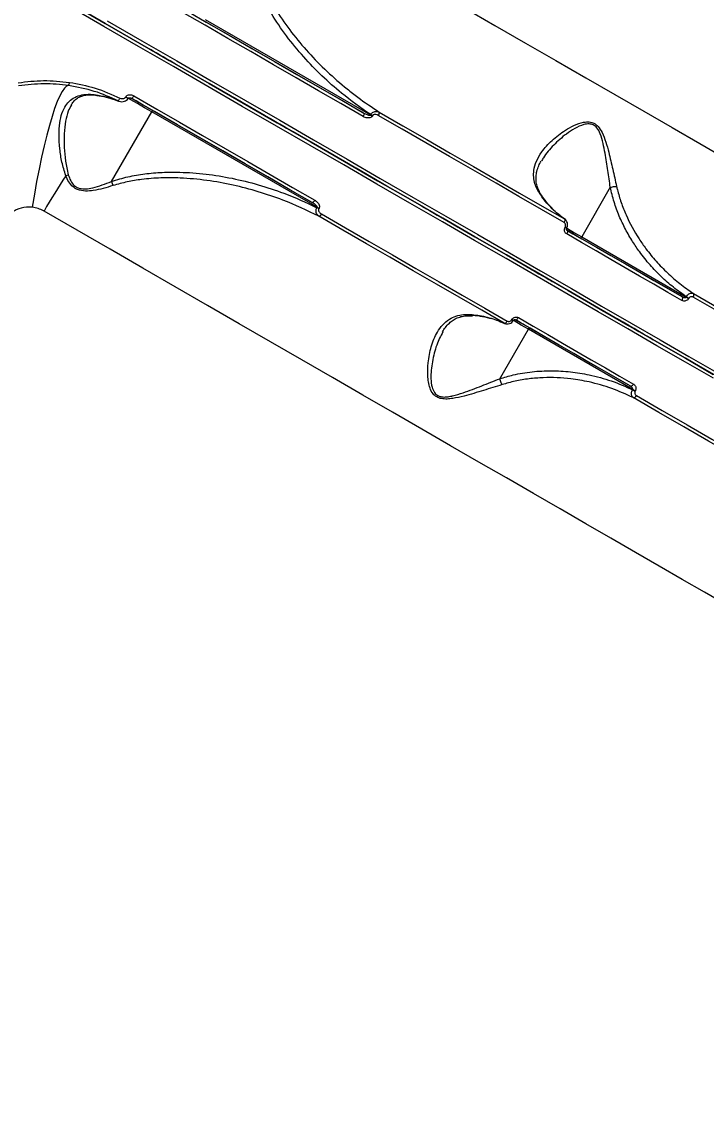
# Model space of a CAD drawing. Header units: millimetres. Extents: x -6006 to 5875, y -6399 to 6717.
# Drawn here: x 1735.2 to 1940.4, y 710.5 to 1038.3 of the extents above; entities that cross this region are included whole.
import ezdxf

# ---------------------------------------------------------------- set-up
doc = ezdxf.new("R2010")
doc.units = ezdxf.units.MM
for name, color, linetype in [('DIKOM_ОБЪЕКТ', 7, 'Continuous'), ('DIKOM_РАЗМЕР_ЗОНА', 7, 'Continuous'), ('DIKOM_РАЗМЕР_ОБЪЕКТА', 7, 'Continuous')]:
    doc.layers.add(name, color=color, linetype=linetype)
doc.styles.add('style1', font='arial.ttf', dxfattribs={"width": 0.8})
doc.dimstyles.new('1-50', dxfattribs={"dimtxt": 300, "dimasz": 200, "dimexe": 100, "dimexo": 0, "dimgap": 100, "dimtad": 0, "dimdec": 0, "dimtxsty": 'style1', "dimcen": 0, "dimclrd": 7, "dimclre": 7, "dimadec": 1, "dimazin": 2, "dimtfac": 1, "dimtdec": 0, "dimtmove": 1, "dimatfit": 3, "dimfxl": 0, "dimlwd": 25, "dimlwe": 18, "dimarcsym": 0})

# ---------------------------------------------------------------- blocks, each defined once
blk = doc.blocks.new('*D15')
at = {"layer": 'Defpoints', "color": 0, "transparency": 16777216}
for p in [(-4354.46, 4593.05), (3409.28, 4593.05), (-1328.61, -3571.89)]:
    blk.add_point(p, dxfattribs=at)
at = {"layer": 'DIKOM_РАЗМЕР_ОБЪЕКТА', "color": 7, "lineweight": 18, "transparency": 16777216}
for p, q in [((3409.28, 4593.05), (-4454.46, 4593.05)), ((-1328.61, -3571.89), (-4454.46, -3571.89))]:
    blk.add_line(p, q, dxfattribs=at)
at = {"layer": 'DIKOM_РАЗМЕР_ОБЪЕКТА', "color": 7, "lineweight": 25, "transparency": 16777216}
for p, q in [((-4354.46, 4393.05), (-4354.46, 968.7)), ((-4354.46, -3371.89), (-4354.46, 52.46))]:
    blk.add_line(p, q, dxfattribs=at)
at = {"layer": 'DIKOM_РАЗМЕР_ОБЪЕКТА', "color": 7, "transparency": 16777216}
for points in [[(-4387.8, 4393.05), (-4321.13, 4393.05), (-4354.46, 4593.05)], [(-4387.8, -3371.89), (-4321.13, -3371.89), (-4354.46, -3571.89)]]:
    blk.add_solid(points, dxfattribs=at)
at = {"layer": 'DIKOM_РАЗМЕР_ОБЪЕКТА', "color": 0, "transparency": 16777216, "insert": (-4354.46, 510.58), "char_height": 300, "attachment_point": 5, "rotation": 90, "style": 'style1'}
blk.add_mtext('8150', dxfattribs=at)
blk = doc.blocks.new('*D16')
at = {"layer": 'Defpoints', "color": 0, "transparency": 16777216}
for p in [(3934.59, 4272.92), (-3710.11, -290.96), (3934.59, -4791.62)]:
    blk.add_point(p, dxfattribs=at)
at = {"layer": 'DIKOM_РАЗМЕР_ОБЪЕКТА', "color": 7, "lineweight": 18, "transparency": 16777216}
for p, q in [((3934.59, 4272.92), (3934.59, -4891.62)), ((-3710.11, -290.96), (-3710.11, -4891.62))]:
    blk.add_line(p, q, dxfattribs=at)
at = {"layer": 'DIKOM_РАЗМЕР_ОБЪЕКТА', "color": 7, "lineweight": 25, "transparency": 16777216}
for p, q in [((-3510.11, -4791.62), (-1432.64, -4791.62)), ((3734.59, -4791.62), (-518.7, -4791.62))]:
    blk.add_line(p, q, dxfattribs=at)
at = {"layer": 'DIKOM_РАЗМЕР_ОБЪЕКТА', "color": 7, "transparency": 16777216}
for points in [[(-3510.11, -4758.29), (-3510.11, -4824.96), (-3710.11, -4791.62)], [(3734.59, -4758.29), (3734.59, -4824.96), (3934.59, -4791.62)]]:
    blk.add_solid(points, dxfattribs=at)
at = {"layer": 'DIKOM_РАЗМЕР_ОБЪЕКТА', "color": 0, "transparency": 16777216, "insert": (-975.67, -4791.62), "char_height": 300, "attachment_point": 5, "style": 'style1'}
blk.add_mtext('7650', dxfattribs=at)
blk = doc.blocks.new('*D14')
at = {"layer": 'Defpoints', "color": 0, "transparency": 16777216}
for p in [(3463.26, 6716.57), (-5809.49, -5571.89), (-1350.38, -5571.89)]:
    blk.add_point(p, dxfattribs=at)
at = {"layer": 'DIKOM_РАЗМЕР_ЗОНА', "color": 7, "lineweight": 18, "transparency": 16777216}
for p, q in [((3463.26, 6716.57), (-5909.49, 6716.57)), ((-1350.38, -5571.89), (-5909.49, -5571.89))]:
    blk.add_line(p, q, dxfattribs=at)
at = {"layer": 'DIKOM_РАЗМЕР_ЗОНА', "color": 7, "lineweight": 25, "transparency": 16777216}
for p, q in [((-5809.49, 6516.57), (-5809.49, 1149.14)), ((-5809.49, -5371.89), (-5809.49, 69.36))]:
    blk.add_line(p, q, dxfattribs=at)
at = {"layer": 'DIKOM_РАЗМЕР_ЗОНА', "color": 7, "transparency": 16777216}
for points in [[(-5842.83, 6516.57), (-5776.16, 6516.57), (-5809.49, 6716.57)], [(-5842.83, -5371.89), (-5776.16, -5371.89), (-5809.49, -5571.89)]]:
    blk.add_solid(points, dxfattribs=at)
at = {"layer": 'DIKOM_РАЗМЕР_ЗОНА', "color": 0, "transparency": 16777216, "insert": (-5809.49, 609.25), "char_height": 300, "attachment_point": 5, "rotation": 90, "style": 'style1'}
blk.add_mtext('12300', dxfattribs=at)
blk = doc.blocks.new('*D13')
at = {"layer": 'Defpoints', "color": 0, "transparency": 16777216}
for p in [(5874.9, 4901.57), (-5210.11, -1293.83), (5874.9, -6202.3)]:
    blk.add_point(p, dxfattribs=at)
at = {"layer": 'DIKOM_РАЗМЕР_ЗОНА', "color": 7, "lineweight": 18, "transparency": 16777216}
for p, q in [((5874.9, 4901.57), (5874.9, -6302.3)), ((-5210.11, -1293.83), (-5210.11, -6302.3))]:
    blk.add_line(p, q, dxfattribs=at)
at = {"layer": 'DIKOM_РАЗМЕР_ЗОНА', "color": 7, "lineweight": 25, "transparency": 16777216}
for p, q in [((-5010.11, -6202.3), (160.46, -6202.3)), ((5674.9, -6202.3), (1240.24, -6202.3))]:
    blk.add_line(p, q, dxfattribs=at)
at = {"layer": 'DIKOM_РАЗМЕР_ЗОНА', "color": 7, "transparency": 16777216}
for points in [[(-5010.11, -6168.97), (-5010.11, -6235.64), (-5210.11, -6202.3)], [(5674.9, -6168.97), (5674.9, -6235.64), (5874.9, -6202.3)]]:
    blk.add_solid(points, dxfattribs=at)
at = {"layer": 'DIKOM_РАЗМЕР_ЗОНА', "color": 0, "transparency": 16777216, "insert": (700.35, -6202.3), "char_height": 300, "attachment_point": 5, "style": 'style1'}
blk.add_mtext('11100', dxfattribs=at)

msp = doc.modelspace()

# ---------------------------------------------------------------- linework, layer by layer
at = {"layer": 'DIKOM_ОБЪЕКТ', "color": 7, "linetype": 'Continuous', "lineweight": 15}
for p, q in [((1837.78, 1010.96), (1789.76, 1038.68)), ((1790.16, 1039.04), (1839.77, 1010.39)), ((1757.69, 1016.33), (1757.71, 1016.33)), ((1766.3, 1015.75), (1766.35, 1015.83)), ((1767.03, 1015.33), (1767.08, 1015.41)), ((1762.1, 990.44), (1774.16, 1011.32)), ((1823.77, 982.68), (1774.16, 1011.32)), ((1774.26, 1011.84), (1822.28, 984.11)), ((1839.77, 1010.39), (1839.83, 1010.5)), ((1840.39, 1010.17), (1840.33, 1010.07)), ((1911.7, 988.68), (1903.12, 973.82)), ((1823.71, 982.57), (1823.77, 982.68)), ((1824.33, 982.36), (1824.27, 982.25)), ((1898.14, 976.69), (1898.16, 976.72)), ((1898.59, 976.43), (1898.61, 976.46)), ((1898.61, 975.84), (1898.7, 975.79)), ((1903.12, 973.82), (1934.43, 955.74)), ((1933.14, 955.9), (1902.73, 973.46)), ((1934.43, 955.74), (1934.48, 955.83)), ((1935.26, 955.38), (1935.21, 955.29)), ((1879.61, 947.99), (1879.99, 947.81)), ((1882.12, 948.95), (1882.14, 948.98)), ((1882.58, 948.69), (1882.59, 948.72)), ((1883.23, 948.93), (1883.2, 948.94)), ((1878.54, 931.24), (1887.12, 946.1)), ((1918.43, 928.03), (1887.12, 946.1)), ((1887.23, 946.62), (1917.64, 929.06)), ((1918.38, 927.94), (1918.43, 928.03)), ((1919.21, 927.58), (1919.16, 927.49))]:
    msp.add_line(p, q, dxfattribs=at)
at = {"layer": 'DIKOM_ОБЪЕКТ', "color": 7, "linetype": 'Continuous', "lineweight": 15, "flags": 128}
for points in [[(1942.62, 931.38), (1934.25, 936.21), (1925.7, 941.15), (1916.97, 946.19), (1908.08, 951.32), (1899.02, 956.55), (1889.81, 961.87), (1880.45, 967.27), (1870.95, 972.76), (1861.33, 978.31), (1851.58, 983.94), (1841.72, 989.63), (1831.76, 995.39), (1821.69, 1001.2), (1811.54, 1007.06), (1801.31, 1012.96), (1791.01, 1018.91), (1780.65, 1024.89), (1770.23, 1030.91), (1759.77, 1036.95), (1749.27, 1043.01)], [(1749.69, 1043.92), (1760.16, 1037.88), (1770.6, 1031.85), (1781, 1025.85), (1791.34, 1019.88), (1801.61, 1013.95), (1811.82, 1008.05), (1821.94, 1002.21), (1831.98, 996.41), (1841.92, 990.67), (1851.76, 984.99), (1861.49, 979.38), (1871.09, 973.83), (1880.56, 968.37), (1889.89, 962.98), (1899.08, 957.67), (1908.12, 952.45), (1917, 947.33), (1925.7, 942.3), (1934.24, 937.37), (1942.59, 932.55)], [(1942.59, 932.55), (1934.24, 937.37), (1925.7, 942.3), (1917, 947.33), (1908.12, 952.45), (1899.08, 957.67), (1889.89, 962.98), (1880.56, 968.37), (1871.09, 973.83), (1861.49, 979.38), (1851.76, 984.99), (1841.92, 990.67), (1831.98, 996.41), (1821.94, 1002.21), (1811.82, 1008.05), (1801.61, 1013.95), (1791.34, 1019.88), (1781, 1025.85), (1770.6, 1031.85), (1760.16, 1037.88), (1749.69, 1043.92)], [(1867.77, 1042.66), (1877.1, 1037.28), (1886.31, 1031.96), (1895.38, 1026.72), (1904.32, 1021.56), (1913.11, 1016.49), (1921.75, 1011.5), (1930.22, 1006.61), (1938.52, 1001.82), (1946.64, 997.13)], [(1837.55, 1009.94), (1830.89, 1013.79), (1824.18, 1017.66), (1817.44, 1021.55), (1810.67, 1025.46), (1803.86, 1029.39), (1797.03, 1033.34), (1790.17, 1037.3), (1783.28, 1041.27)], [(1783.64, 1042.22), (1790.51, 1038.25), (1797.36, 1034.3), (1804.18, 1030.36), (1810.97, 1026.44), (1817.72, 1022.54), (1824.45, 1018.66), (1831.13, 1014.8), (1837.78, 1010.96)], [(1760.77, 1038.68), (1771.23, 1032.64), (1781.65, 1026.63), (1792.01, 1020.64), (1802.31, 1014.7), (1812.54, 1008.79), (1822.69, 1002.93), (1832.76, 997.12), (1842.72, 991.37), (1852.58, 985.67), (1862.33, 980.05), (1871.95, 974.49), (1881.45, 969.01), (1890.81, 963.6), (1900.02, 958.29), (1909.08, 953.06), (1917.97, 947.92), (1926.7, 942.88), (1935.25, 937.94), (1943.62, 933.11)], [(1773.53, 1030.16), (1773.55, 1030.15), (1773.81, 1030), (1774.37, 1029.68), (1775.17, 1029.21), (1776.15, 1028.64), (1777.24, 1028.01), (1778.35, 1027.38), (1779.38, 1026.78), (1780.25, 1026.28), (1780.89, 1025.91), (1781.26, 1025.7), (1781.33, 1025.66)], [(1775.48, 1029.03), (1774.61, 1029.54), (1773.96, 1029.91), (1773.6, 1030.12), (1773.55, 1030.15), (1773.81, 1030), (1774.37, 1029.68), (1775.17, 1029.21), (1776.15, 1028.64), (1777.24, 1028.01), (1778.35, 1027.38), (1779.38, 1026.78), (1780.25, 1026.28), (1780.89, 1025.91), (1781.26, 1025.7), (1781.31, 1025.67), (1781.05, 1025.82), (1780.49, 1026.14), (1779.69, 1026.6), (1778.7, 1027.17), (1777.61, 1027.8), (1776.51, 1028.44), (1775.48, 1029.03)], [(1749.24, 1019.23), (1748.64, 1019.03), (1747.99, 1018.43), (1747.3, 1017.46), (1746.58, 1016.1), (1745.82, 1014.39), (1745.04, 1012.34), (1744.25, 1009.96), (1743.45, 1007.28), (1742.65, 1004.34), (1741.86, 1001.14), (1741.09, 997.74), (1740.35, 994.15), (1739.63, 990.43), (1738.96, 986.59), (1738.33, 982.69)], [(1757.37, 1016.45), (1757.61, 1016.35), (1757.69, 1016.33)], [(1767.03, 1015.33), (1767, 1015.35), (1766.9, 1015.4), (1766.74, 1015.49), (1766.54, 1015.61), (1766.3, 1015.75)], [(1767.08, 1015.41), (1767.05, 1015.43), (1766.95, 1015.48), (1766.79, 1015.58), (1766.58, 1015.69), (1766.35, 1015.83)], [(1774.16, 1011.32), (1772.03, 1012.55), (1769.85, 1013.81), (1767.66, 1015.07), (1767.07, 1015.41)], [(1771.63, 1013.36), (1770.6, 1013.95), (1769.49, 1014.59), (1768.4, 1015.22), (1767.97, 1015.47)], [(1822.28, 984.11), (1815.63, 987.95), (1808.95, 991.81), (1802.22, 995.7), (1795.47, 999.6), (1788.68, 1003.52), (1781.86, 1007.45), (1775.01, 1011.41), (1768.14, 1015.37)], [(1768.78, 1016.16), (1775.67, 1012.18), (1782.53, 1008.22), (1789.36, 1004.27), (1796.17, 1000.34), (1802.94, 996.43), (1809.68, 992.54), (1816.39, 988.67), (1823.05, 984.82)], [(1773.58, 1012.23), (1773.51, 1012.28), (1773.14, 1012.48), (1772.5, 1012.86), (1771.63, 1013.36)], [(1811.26, 1008.37), (1809.77, 1009.24), (1808.17, 1010.16), (1806.52, 1011.11), (1804.89, 1012.05), (1803.34, 1012.95), (1801.91, 1013.77), (1800.67, 1014.49), (1799.65, 1015.08), (1798.89, 1015.52), (1798.43, 1015.78), (1798.27, 1015.87), (1798.43, 1015.78), (1798.89, 1015.52), (1799.65, 1015.08), (1800.67, 1014.49), (1801.91, 1013.77), (1803.34, 1012.95), (1804.89, 1012.05), (1806.52, 1011.11), (1808.17, 1010.16), (1809.77, 1009.24), (1811.26, 1008.37), (1812.6, 1007.6), (1813.74, 1006.94), (1814.63, 1006.43), (1815.24, 1006.08), (1815.55, 1005.9), (1815.55, 1005.9), (1815.24, 1006.08), (1814.63, 1006.43), (1813.74, 1006.94), (1812.61, 1007.6), (1811.26, 1008.37)], [(1855.94, 982.58), (1853.84, 983.79), (1844.7, 989.07), (1835.43, 994.42), (1826.05, 999.83), (1816.57, 1005.31), (1807, 1010.83), (1799.35, 1015.25)], [(1774.26, 1011.84), (1774.29, 1011.81), (1774.3, 1011.77), (1774.3, 1011.72), (1774.29, 1011.65), (1774.27, 1011.58), (1774.24, 1011.49), (1774.2, 1011.41), (1774.16, 1011.32)], [(1837.78, 1010.96), (1837.83, 1010.91), (1837.85, 1010.84), (1837.85, 1010.73), (1837.83, 1010.6), (1837.78, 1010.45), (1837.72, 1010.28), (1837.64, 1010.11), (1837.55, 1009.94)], [(1839.77, 1010.39), (1839.84, 1010.35), (1839.91, 1010.31), (1839.98, 1010.27), (1840.05, 1010.23), (1840.12, 1010.19), (1840.19, 1010.15), (1840.26, 1010.11), (1840.33, 1010.07)], [(1897.83, 978.09), (1891.1, 981.98), (1884.29, 985.91), (1877.42, 989.88), (1870.48, 993.88), (1863.48, 997.93), (1856.42, 1002), (1849.3, 1006.11), (1842.12, 1010.26)], [(1842.36, 1011.27), (1849.52, 1007.14), (1856.63, 1003.03), (1863.67, 998.97), (1870.66, 994.93), (1877.58, 990.93), (1884.44, 986.97), (1891.23, 983.06), (1897.95, 979.18)], [(1822.28, 984.11), (1822.34, 984.1), (1822.42, 984.12), (1822.52, 984.17), (1822.62, 984.26), (1822.73, 984.37), (1822.84, 984.5), (1822.95, 984.66), (1823.05, 984.82)], [(1946.35, 863.46), (1939.92, 867.18), (1933.25, 871.03), (1926.36, 875.01), (1919.24, 879.12), (1911.91, 883.35), (1904.37, 887.71), (1896.62, 892.18), (1888.69, 896.76), (1880.57, 901.45), (1872.27, 906.24), (1863.8, 911.13), (1855.16, 916.11), (1846.37, 921.19), (1837.43, 926.35), (1828.36, 931.59), (1819.15, 936.9), (1809.82, 942.29), (1800.38, 947.74), (1790.84, 953.25), (1781.2, 958.82), (1771.47, 964.43), (1761.67, 970.09), (1751.79, 975.79), (1741.86, 981.53)], [(1823.77, 982.68), (1823.84, 982.64), (1823.91, 982.6), (1823.98, 982.56), (1824.05, 982.52), (1824.12, 982.48), (1824.19, 982.44), (1824.26, 982.39), (1824.33, 982.36)], [(1825.06, 980.71), (1832.24, 976.57), (1839.36, 972.46), (1846.42, 968.38), (1853.42, 964.34), (1860.36, 960.33), (1867.23, 956.36), (1874.04, 952.43), (1880.77, 948.55)], [(1855.02, 983.11), (1855.06, 983.09), (1855.37, 982.91), (1855.88, 982.61)], [(1855.88, 982.61), (1855.89, 982.61), (1856.1, 982.49), (1856.62, 982.19), (1857.43, 981.72), (1858.5, 981.1), (1859.78, 980.36)], [(1859.78, 980.36), (1861.22, 979.53), (1862.76, 978.64), (1864.33, 977.73), (1865.88, 976.84), (1867.34, 976), (1868.65, 975.24), (1869.76, 974.6), (1870.62, 974.11), (1871.19, 973.78), (1871.45, 973.62), (1871.47, 973.61)], [(1879.89, 947.9), (1873.17, 951.78), (1866.38, 955.7), (1859.53, 959.66), (1852.6, 963.66), (1845.62, 967.69), (1838.57, 971.76), (1831.46, 975.86), (1824.31, 979.99)], [(1897.95, 979.18), (1898.01, 979.11), (1898.05, 979.01), (1898.06, 978.89), (1898.06, 978.75), (1898.03, 978.59), (1897.98, 978.43), (1897.91, 978.26), (1897.83, 978.09)], [(1898.59, 976.43), (1898.59, 976.43), (1898.54, 976.46), (1898.45, 976.51), (1898.31, 976.59), (1898.14, 976.69)], [(1898.61, 976.46), (1898.61, 976.46), (1898.56, 976.49), (1898.46, 976.54), (1898.33, 976.62), (1898.16, 976.72)], [(1898.59, 976.43), (1898.83, 976.29), (1901, 975.04), (1903.12, 973.82)], [(1898.62, 975.84), (1899.51, 975.32), (1900.49, 974.75), (1901.3, 974.29), (1901.85, 973.97), (1902.11, 973.82), (1902.06, 973.85), (1901.7, 974.06), (1901.05, 974.43), (1900.18, 974.93), (1899.15, 975.53), (1898.69, 975.79)], [(1898.7, 975.79), (1898.77, 975.73), (1898.82, 975.63), (1898.85, 975.51), (1898.85, 975.37), (1898.83, 975.2), (1898.78, 975.03), (1898.71, 974.86), (1898.62, 974.68)], [(1933.14, 954.75), (1928.96, 957.16), (1924.74, 959.6), (1920.48, 962.06), (1916.18, 964.54), (1911.84, 967.05), (1907.47, 969.57), (1903.06, 972.12), (1898.62, 974.68)], [(1898.7, 975.79), (1903.14, 973.23), (1907.53, 970.69), (1911.9, 968.17), (1916.22, 965.67), (1920.51, 963.2), (1924.76, 960.74), (1928.97, 958.31), (1933.14, 955.9)], [(1902.73, 973.46), (1900.68, 974.65), (1898.71, 975.78)], [(1902.73, 973.46), (1902.76, 973.46), (1902.8, 973.47), (1902.85, 973.49), (1902.9, 973.53), (1902.96, 973.59), (1903.01, 973.66), (1903.07, 973.73), (1903.12, 973.82)], [(1944.13, 931.67), (1936.84, 935.87), (1929.35, 940.19), (1921.66, 944.63), (1913.78, 949.19), (1905.71, 953.85), (1897.46, 958.61), (1889.05, 963.47), (1880.47, 968.42), (1871.73, 973.46), (1871.53, 973.58)], [(1871.58, 973.55), (1871.72, 973.47), (1872.18, 973.2), (1872.34, 973.11)], [(1886.59, 964.89), (1886.6, 964.88), (1886.87, 964.72), (1887.42, 964.4), (1888.22, 963.94), (1889.21, 963.37), (1890.3, 962.74), (1891.4, 962.11), (1892.43, 961.51), (1893.3, 961.01), (1893.95, 960.64), (1894.31, 960.43), (1894.38, 960.39)], [(1888.53, 963.76), (1887.66, 964.26), (1887.02, 964.64), (1886.66, 964.85), (1886.6, 964.88), (1886.87, 964.72), (1887.42, 964.4), (1888.22, 963.94), (1889.21, 963.37), (1890.3, 962.74), (1891.4, 962.11), (1892.43, 961.51), (1893.3, 961.01), (1893.95, 960.64), (1894.31, 960.43), (1894.36, 960.4), (1894.1, 960.55), (1893.55, 960.87), (1892.74, 961.33), (1891.76, 961.9), (1890.67, 962.53), (1889.56, 963.17), (1888.53, 963.76)], [(1933.14, 955.9), (1933.23, 955.83), (1933.3, 955.73), (1933.34, 955.6), (1933.35, 955.45), (1933.34, 955.28), (1933.29, 955.1), (1933.23, 954.93), (1933.14, 954.75)], [(1934.43, 955.74), (1934.53, 955.68), (1934.63, 955.62), (1934.73, 955.56), (1934.83, 955.51), (1934.93, 955.45), (1935.03, 955.39), (1935.12, 955.34), (1935.21, 955.29)], [(1934.48, 955.83), (1934.58, 955.77), (1934.68, 955.71), (1934.78, 955.65), (1934.88, 955.6), (1934.98, 955.54), (1935.08, 955.48), (1935.17, 955.43), (1935.26, 955.38)], [(1993.72, 922.73), (1987.17, 926.51), (1980.44, 930.4), (1973.54, 934.38), (1966.47, 938.46), (1959.23, 942.64), (1951.83, 946.91), (1944.28, 951.28), (1936.58, 955.72)], [(1936.61, 956.86), (1944.3, 952.42), (1951.83, 948.07), (1959.22, 943.8), (1966.44, 939.63), (1973.49, 935.56), (1980.38, 931.58), (1987.09, 927.71), (1993.62, 923.94)], [(1920.3, 945.42), (1918.81, 946.28), (1917.21, 947.21), (1915.56, 948.16), (1913.93, 949.1), (1912.38, 950), (1910.95, 950.82), (1909.71, 951.54), (1908.69, 952.13), (1907.93, 952.56), (1907.47, 952.83), (1907.31, 952.92), (1907.47, 952.83), (1907.93, 952.56), (1908.69, 952.13), (1909.7, 951.54), (1910.95, 950.82), (1912.37, 950), (1913.93, 949.1), (1915.56, 948.16), (1917.2, 947.21), (1918.8, 946.28), (1920.3, 945.42), (1921.64, 944.65), (1922.78, 943.99), (1923.67, 943.48), (1924.28, 943.12), (1924.59, 942.94), (1924.59, 942.94), (1924.28, 943.12), (1923.67, 943.48), (1922.78, 943.99), (1921.64, 944.65), (1920.3, 945.42)], [(1879.89, 947.9), (1879.98, 947.88), (1880.09, 947.9), (1880.2, 947.94), (1880.32, 948.02), (1880.44, 948.12), (1880.56, 948.25), (1880.67, 948.39), (1880.77, 948.55)], [(1882.58, 948.69), (1882.57, 948.69), (1882.53, 948.72), (1882.43, 948.77), (1882.29, 948.85), (1882.12, 948.95)], [(1882.59, 948.72), (1882.59, 948.72), (1882.54, 948.75), (1882.45, 948.8), (1882.31, 948.88), (1882.14, 948.98)], [(1887.12, 946.1), (1885, 947.32), (1882.83, 948.58), (1882.59, 948.72)], [(1883.2, 948.94), (1883.29, 948.91), (1883.4, 948.92), (1883.52, 948.95), (1883.64, 949.03), (1883.77, 949.13), (1883.89, 949.26), (1884.01, 949.4), (1884.12, 949.57)], [(1917.64, 929.06), (1913.47, 931.47), (1909.26, 933.9), (1905.01, 936.35), (1900.72, 938.83), (1896.4, 941.32), (1892.03, 943.84), (1887.64, 946.38), (1883.2, 948.94)], [(1884.68, 948.09), (1883.65, 948.68), (1883.21, 948.94)], [(1884.12, 949.57), (1888.56, 947), (1892.97, 944.46), (1897.34, 941.93), (1901.68, 939.43), (1905.98, 936.95), (1910.24, 934.49), (1914.46, 932.05), (1918.64, 929.64)], [(1886.63, 946.96), (1886.56, 947), (1886.2, 947.21), (1885.55, 947.58), (1884.68, 948.09)], [(1887.23, 946.62), (1887.25, 946.59), (1887.26, 946.55), (1887.27, 946.5), (1887.26, 946.43), (1887.24, 946.36), (1887.2, 946.27), (1887.17, 946.19), (1887.12, 946.1)], [(1917.64, 929.06), (1917.75, 929.02), (1917.87, 929.01), (1918, 929.04), (1918.14, 929.11), (1918.28, 929.2), (1918.41, 929.33), (1918.53, 929.47), (1918.64, 929.64)], [(1918.38, 927.94), (1918.48, 927.88), (1918.58, 927.82), (1918.68, 927.76), (1918.78, 927.7), (1918.88, 927.65), (1918.98, 927.59), (1919.07, 927.54), (1919.16, 927.49)], [(1918.43, 928.03), (1918.53, 927.97), (1918.63, 927.91), (1918.73, 927.85), (1918.83, 927.79), (1918.93, 927.74), (1919.03, 927.68), (1919.12, 927.63), (1919.21, 927.58)], [(1975.57, 892.66), (1969.04, 896.43), (1962.32, 900.31), (1955.44, 904.28), (1948.38, 908.36), (1941.16, 912.53), (1933.78, 916.79), (1926.24, 921.14), (1918.55, 925.58)], [(1919.52, 926.18), (1927.22, 921.73), (1934.77, 917.37), (1942.17, 913.09), (1949.41, 908.92), (1956.48, 904.83), (1963.38, 900.85), (1970.11, 896.96), (1976.66, 893.18)]]:
    msp.add_lwpolyline(points, dxfattribs=at)
at = {"layer": 'DIKOM_ОБЪЕКТ', "color": 7, "linetype": 'Continuous', "lineweight": 15}
for centre, radius, start, end in [((1747.11, 1020.29), 2.38, 333.7606, 357.1064), ((1762.79, 1016.13), 1.97, 310.8535, 340.2253), ((1767.21, 1016.78), 1.69, 303.3484, 338.3), ((1778.13, 903), 123.94, 59.8463, 60.1454), ((1841.23, 1011), 1.16, 319.9756, 13.1239), ((1946.77, 863.36), 236.54, 147.0051, 150.0289), ((1746.62, 998.02), 6.11, 286.7468, 294.3336), ((1770.36, 992.77), 8.58, 195.7251, 204.5862), ((1762.01, 875.08), 123.94, 59.8463, 60.1454), ((1823.97, 981.1), 1.16, 286.8816, 340.0352), ((1935.86, 956.31), 0.929, 320.7388, 35.8598), ((1918.65, 926.5), 0.928, 264.0973, 339.2998)]:
    msp.add_arc(centre, radius, start, end, dxfattribs=at)
for points, knots in [([(1839.83, 1010.5), (1836.87, 1012.58), (1831.77, 1016.16), (1825.16, 1022.09), (1819.62, 1027.81), (1814.51, 1034.02), (1810.5, 1039.9), (1807.49, 1045.21), (1805.29, 1049.87), (1803.41, 1054.75), (1802.61, 1058.19), (1802.21, 1059.92)], [0, 0, 0, 0, 0.172162, 0.296947, 0.421721, 0.549578, 0.677392, 0.756949, 0.836484, 0.918275, 1, 1, 1, 1]), ([(1803.52, 1060.14), (1803.94, 1058.52), (1804.77, 1055.26), (1806.68, 1050.56), (1808.95, 1045.98), (1812.04, 1040.78), (1816.04, 1035.1), (1821.13, 1029.06), (1826.7, 1023.39), (1831.72, 1019), (1836.92, 1014.92), (1840.2, 1012.72), (1842.36, 1011.27)], [0, 0, 0, 0, 0.077603, 0.155264, 0.235469, 0.315697, 0.438519, 0.561375, 0.687283, 0.813199, 0.876761, 1, 1, 1, 1]), ([(1734.14, 1020.06), (1736.67, 1020.37), (1741.79, 1020.99), (1746.9, 1020.44), (1749.48, 1020.17)], [0, 0, 0, 0, 0.494179, 1, 1, 1, 1]), ([(1749.24, 1019.23), (1746.77, 1019.5), (1741.77, 1020.03), (1736.76, 1019.42), (1734.23, 1019.11)], [0, 0, 0, 0, 0.494166, 1, 1, 1, 1]), ([(1749.48, 1020.17), (1752.07, 1019.68), (1757.32, 1018.71), (1762.18, 1016.55), (1764.64, 1015.46)], [0, 0, 0, 0, 0.493849, 1, 1, 1, 1]), ([(1748.38, 992.17), (1747.96, 993.54), (1747.12, 996.27), (1746.55, 1000.41), (1746.28, 1004.38), (1746.49, 1007.96), (1747.16, 1010.94), (1748.24, 1013.21), (1749.72, 1014.87), (1751.52, 1015.99), (1753.76, 1016.58), (1755.8, 1016.64), (1757.07, 1016.48), (1757.37, 1016.45)], [0, 0, 0, 0, 0.103681, 0.207543, 0.320574, 0.433542, 0.533813, 0.634003, 0.718488, 0.802912, 0.887959, 0.972929, 1, 1, 1, 1]), ([(1764.07, 1014.64), (1761.73, 1015.68), (1756.97, 1017.79), (1751.84, 1018.75), (1749.24, 1019.23)], [0, 0, 0, 0, 0.493852, 1, 1, 1, 1]), ([(1750.04, 1013.4), (1750.12, 1013.56), (1750.41, 1014.13), (1751.09, 1014.85), (1752.04, 1015.59), (1753.12, 1016.07), (1754.35, 1016.38), (1755.75, 1016.48), (1756.89, 1016.45), (1757.57, 1016.34), (1757.71, 1016.31)], [0, 0, 0, 0, 0.061817, 0.230419, 0.405959, 0.553178, 0.692103, 0.83989, 0.966844, 1, 1, 1, 1]), ([(1757.37, 1016.45), (1758.4, 1016.28), (1760.72, 1015.89), (1762.88, 1015.09), (1764.07, 1014.64)], [0, 0, 0, 0, 0.445117, 1, 1, 1, 1]), ([(1757.68, 1016.28), (1757.91, 1016.25), (1759.1, 1016.09), (1761.18, 1015.6), (1763.11, 1015.01), (1764.08, 1014.57), (1764.19, 1014.52)], [0, 0, 0, 0, 0.101109, 0.522005, 0.944153, 1, 1, 1, 1]), ([(1766.35, 1015.83), (1766.41, 1015.92), (1766.56, 1016.13), (1766.93, 1016.37), (1767.45, 1016.5), (1768.12, 1016.47), (1768.55, 1016.27), (1768.78, 1016.16)], [0, 0, 0, 0, 0.120536, 0.278344, 0.470591, 0.720807, 1, 1, 1, 1]), ([(1750.07, 1013.39), (1749.73, 1012.78), (1748.95, 1011.37), (1748.24, 1008.46), (1747.83, 1004.81), (1747.88, 1000.76), (1748.17, 996.59), (1748.82, 993.83), (1749.14, 992.46)], [0, 0, 0, 0, 0.12487, 0.288787, 0.47504, 0.661401, 0.830855, 1, 1, 1, 1]), ([(1764.22, 1014.58), (1764.25, 1014.57), (1764.56, 1014.41), (1765.19, 1014.33), (1765.99, 1014.44), (1766.6, 1014.79), (1766.96, 1015.12), (1767.03, 1015.33), (1767.03, 1015.33)], [0, 0, 0, 0, 0.037464, 0.332134, 0.575084, 0.792362, 0.996419, 1, 1, 1, 1]), ([(1764.64, 1015.46), (1764.8, 1015.4), (1765.1, 1015.28), (1765.57, 1015.28), (1765.94, 1015.39), (1766.18, 1015.56), (1766.27, 1015.7), (1766.3, 1015.75)], [0, 0, 0, 0, 0.27353, 0.539278, 0.738676, 0.898939, 1, 1, 1, 1]), ([(1767.06, 1015.35), (1767.06, 1015.37), (1767.07, 1015.4), (1767.1, 1015.44), (1767.15, 1015.49), (1767.28, 1015.54), (1767.52, 1015.57), (1767.84, 1015.53), (1768.04, 1015.41), (1768.13, 1015.36)], [0, 0, 0, 0, 0.04132, 0.075958, 0.121117, 0.224746, 0.421789, 0.731835, 1, 1, 1, 1]), ([(1840.33, 1010.07), (1840.27, 1009.99), (1840.14, 1009.81), (1839.81, 1009.6), (1839.32, 1009.47), (1838.56, 1009.5), (1837.96, 1009.71), (1837.59, 1009.92), (1837.55, 1009.94)], [0, 0, 0, 0, 0.093364, 0.208723, 0.372108, 0.579271, 0.953609, 1, 1, 1, 1]), ([(1837.78, 1010.96), (1838.1, 1010.79), (1838.55, 1010.55), (1839.14, 1010.35), (1839.46, 1010.29), (1839.65, 1010.31), (1839.74, 1010.35), (1839.76, 1010.38), (1839.77, 1010.39)], [0, 0, 0, 0, 0.495864, 0.719803, 0.870262, 0.951019, 0.975908, 1, 1, 1, 1]), ([(1839.83, 1010.5), (1839.9, 1010.6), (1840.05, 1010.82), (1840.4, 1011.13), (1840.85, 1011.38), (1841.45, 1011.51), (1841.97, 1011.45), (1842.27, 1011.31), (1842.36, 1011.27)], [0, 0, 0, 0, 0.113712, 0.249358, 0.4227, 0.613477, 0.884843, 1, 1, 1, 1]), ([(1842.12, 1010.26), (1841.88, 1010.37), (1841.52, 1010.54), (1841.01, 1010.55), (1840.72, 1010.47), (1840.51, 1010.34), (1840.43, 1010.22), (1840.39, 1010.17)], [0, 0, 0, 0, 0.429969, 0.625822, 0.788131, 0.905274, 1, 1, 1, 1]), ([(1890.67, 986.56), (1890.06, 987.63), (1889.07, 989.36), (1888.65, 991.76), (1888.72, 994.04), (1889.48, 996.6), (1891.25, 999.65), (1894.11, 1002.82), (1897.51, 1005.47), (1900.78, 1007.31), (1903.23, 1008.22), (1905.32, 1008.39), (1906.85, 1007.98), (1908.22, 1006.89), (1909.42, 1004.92), (1910.4, 1002.25), (1911.43, 998.54), (1912.46, 994.05), (1913.21, 990.66), (1913.59, 988.95)], [0, 0, 0, 0, 0.074257, 0.120506, 0.167815, 0.237579, 0.309446, 0.405669, 0.504707, 0.56025, 0.616853, 0.648476, 0.675387, 0.702459, 0.738687, 0.78711, 0.836819, 0.917655, 1, 1, 1, 1]), ([(1911.7, 988.68), (1911.45, 990.35), (1910.96, 993.74), (1910.28, 998.18), (1909.56, 1001.89), (1908.85, 1004.51), (1907.86, 1006.46), (1906.64, 1007.5), (1905.22, 1007.8), (1903.28, 1007.47), (1900.97, 1006.37), (1897.87, 1004.3), (1894.6, 1001.36), (1892.14, 998.55), (1891.24, 996.85), (1891.06, 996.5)], [0, 0, 0, 0, 0.115196, 0.232258, 0.299921, 0.368707, 0.416806, 0.451609, 0.486394, 0.528605, 0.60572, 0.685026, 0.822493, 0.963223, 1, 1, 1, 1]), ([(1891.12, 986.24), (1891.08, 986.29), (1890.72, 986.79), (1890.24, 987.75), (1889.7, 989.1), (1889.42, 990.5), (1889.4, 991.94), (1889.65, 993.51), (1890.15, 995.07), (1890.72, 996.09), (1890.97, 996.55)], [0, 0, 0, 0, 0.014876, 0.13496, 0.262634, 0.397801, 0.542038, 0.695604, 0.86046, 1, 1, 1, 1]), ([(1762.56, 989.2), (1761.59, 988.9), (1759.66, 988.3), (1756.88, 987.71), (1754.28, 987.47), (1752.12, 987.8), (1750.39, 988.83), (1749.17, 990.32), (1748.65, 991.54), (1748.38, 992.17)], [0, 0, 0, 0, 0.184782, 0.369249, 0.509087, 0.652218, 0.75086, 0.870213, 1, 1, 1, 1]), ([(1749.14, 992.46), (1749.34, 991.84), (1749.73, 990.67), (1750.74, 989.24), (1752.22, 988.35), (1753.46, 988.2), (1754.92, 988.24), (1756.75, 988.55), (1759.36, 989.34), (1761.19, 990.07), (1762.1, 990.44)], [0, 0, 0, 0, 0.129795, 0.245121, 0.338467, 0.455784, 0.477234, 0.617721, 0.808689, 1, 1, 1, 1]), ([(1762.1, 990.44), (1763.74, 990.94), (1767.02, 991.94), (1772.13, 992.78), (1777.31, 993.22), (1783.46, 993.27), (1790.47, 992.75), (1798.35, 991.47), (1806.14, 989.54), (1814.71, 986.75), (1820.43, 984.1), (1823.71, 982.57)], [0, 0, 0, 0, 0.079269, 0.158595, 0.240591, 0.322608, 0.447232, 0.571894, 0.699863, 0.827837, 1, 1, 1, 1]), ([(1824.31, 979.99), (1820.74, 981.69), (1814.84, 984.51), (1806.15, 987.43), (1798.53, 989.43), (1790.7, 990.85), (1783.45, 991.52), (1776.91, 991.57), (1771.62, 991.16), (1766.8, 990.4), (1763.98, 989.6), (1762.56, 989.2)], [0, 0, 0, 0, 0.186752, 0.30973, 0.432704, 0.558512, 0.684284, 0.774009, 0.864308, 0.931894, 1, 1, 1, 1]), ([(1911.7, 988.68), (1911.92, 988.73), (1912.36, 988.84), (1912.96, 988.92), (1913.36, 988.95), (1913.54, 988.95), (1913.59, 988.95)], [0, 0, 0, 0, 0.325254, 0.65049, 0.892504, 1, 1, 1, 1]), ([(1911.7, 988.68), (1911.7, 988.68), (1911.7, 988.68), (1911.7, 988.68), (1911.7, 988.68), (1911.7, 988.68)], [0, 0, 0, 0, 0.29015, 0.673227, 1, 1, 1, 1]), ([(1934.48, 955.83), (1933.18, 956.76), (1930.58, 958.62), (1926.95, 961.84), (1923.56, 965.37), (1920.71, 968.92), (1918.26, 972.51), (1916.19, 976.1), (1914.32, 980.08), (1912.76, 984.27), (1912.05, 987.21), (1911.7, 988.68)], [0, 0, 0, 0, 0.118327, 0.236654, 0.358145, 0.479626, 0.571258, 0.676828, 0.782388, 0.891207, 1, 1, 1, 1]), ([(1913.59, 988.95), (1913.67, 988.62), (1914.05, 986.99), (1914.91, 984.11), (1916.89, 979.08), (1919.43, 974.43), (1922.6, 969.88), (1925.42, 966.44), (1928.84, 962.94), (1932.54, 959.7), (1935.25, 957.8), (1936.61, 956.86)], [0, 0, 0, 0, 0.024295, 0.122248, 0.220216, 0.421514, 0.511886, 0.632236, 0.75259, 0.876294, 1, 1, 1, 1]), ([(1823.77, 982.68), (1823.78, 982.69), (1823.79, 982.73), (1823.78, 982.81), (1823.71, 982.98), (1823.27, 983.5), (1822.72, 983.84), (1822.28, 984.11)], [0, 0, 0, 0, 0.023934, 0.053459, 0.107077, 0.279379, 1, 1, 1, 1]), ([(1823.05, 984.82), (1823.3, 984.65), (1823.79, 984.32), (1824.27, 983.7), (1824.46, 983.13), (1824.48, 982.7), (1824.38, 982.47), (1824.33, 982.36)], [0, 0, 0, 0, 0.304708, 0.587623, 0.766464, 0.882854, 1, 1, 1, 1]), ([(1897.95, 979.18), (1896.68, 980.16), (1894.2, 982.09), (1891.93, 984.77), (1890.84, 986.32), (1890.67, 986.56)], [0, 0, 0, 0, 0.466525, 0.915009, 1, 1, 1, 1]), ([(1890.67, 986.56), (1890.69, 986.56), (1890.85, 986.5), (1891.02, 986.41), (1891.08, 986.26), (1891.09, 986.24)], [0, 0, 0, 0, 0.105294, 0.892987, 1, 1, 1, 1]), ([(1898.05, 979.13), (1897.98, 979.17), (1897.1, 979.72), (1895.57, 981.04), (1893.51, 983.08), (1892.03, 984.84), (1891.31, 985.98), (1891.13, 986.27)], [0, 0, 0, 0, 0.025579, 0.317707, 0.609864, 0.901199, 1, 1, 1, 1]), ([(1738.33, 982.69), (1737.75, 982.72), (1736.11, 982.8), (1733.44, 982.02), (1730.65, 980.23), (1729.39, 978.41), (1728.74, 977.5)], [0, 0, 0, 0, 0.152963, 0.428375, 0.71144, 1, 1, 1, 1]), ([(1741.86, 981.53), (1741.81, 981.56), (1741.26, 981.87), (1740.11, 982.39), (1738.93, 982.59), (1738.33, 982.69)], [0, 0, 0, 0, 0.046835, 0.514272, 1, 1, 1, 1]), ([(1824.31, 979.99), (1824.12, 980.14), (1823.76, 980.43), (1823.48, 981.06), (1823.43, 981.65), (1823.51, 982.15), (1823.64, 982.43), (1823.71, 982.57)], [0, 0, 0, 0, 0.270468, 0.533546, 0.718149, 0.85529, 1, 1, 1, 1]), ([(1824.27, 982.25), (1824.24, 982.18), (1824.17, 982.03), (1824.18, 981.75), (1824.3, 981.4), (1824.6, 981.02), (1824.9, 980.81), (1825.06, 980.71)], [0, 0, 0, 0, 0.120589, 0.240636, 0.416821, 0.695024, 1, 1, 1, 1]), ([(1898.16, 976.72), (1898.2, 976.82), (1898.29, 977.02), (1898.31, 977.34), (1898.23, 977.66), (1898.07, 977.93), (1897.9, 978.04), (1897.83, 978.09)], [0, 0, 0, 0, 0.195168, 0.390117, 0.593316, 0.811157, 1, 1, 1, 1]), ([(1898.6, 976.46), (1898.63, 976.5), (1898.79, 976.74), (1898.91, 977.28), (1898.87, 978.03), (1898.52, 978.7), (1898.17, 979.11), (1897.92, 979.19), (1897.92, 979.19)], [0, 0, 0, 0, 0.041961, 0.271792, 0.507309, 0.748564, 0.994412, 1, 1, 1, 1]), ([(1898.62, 974.68), (1898.51, 974.76), (1898.27, 974.93), (1898.03, 975.31), (1897.91, 975.77), (1897.94, 976.25), (1898.07, 976.54), (1898.14, 976.69)], [0, 0, 0, 0, 0.189023, 0.404471, 0.606834, 0.803353, 1, 1, 1, 1]), ([(1898.69, 975.82), (1898.65, 975.84), (1898.57, 975.89), (1898.52, 976.05), (1898.51, 976.2), (1898.55, 976.33), (1898.6, 976.44), (1898.64, 976.5), (1898.66, 976.52)], [0, 0, 0, 0, 0.305353, 0.539276, 0.695769, 0.815835, 0.921801, 1, 1, 1, 1]), ([(1933.14, 955.9), (1933.29, 955.83), (1933.54, 955.7), (1933.9, 955.6), (1934.15, 955.59), (1934.3, 955.63), (1934.38, 955.67), (1934.42, 955.72), (1934.43, 955.74)], [0, 0, 0, 0, 0.350988, 0.61827, 0.802925, 0.879302, 0.949272, 1, 1, 1, 1]), ([(1935.21, 955.29), (1935.17, 955.23), (1935.04, 955.03), (1934.73, 954.75), (1934.25, 954.55), (1933.69, 954.51), (1933.33, 954.67), (1933.14, 954.75)], [0, 0, 0, 0, 0.079623, 0.275683, 0.470711, 0.710562, 1, 1, 1, 1]), ([(1934.48, 955.83), (1934.53, 955.91), (1934.7, 956.16), (1935.05, 956.53), (1935.55, 956.85), (1936.06, 957), (1936.42, 956.95), (1936.58, 956.87), (1936.61, 956.86)], [0, 0, 0, 0, 0.089183, 0.293638, 0.489561, 0.716328, 0.954567, 1, 1, 1, 1]), ([(1936.58, 955.72), (1936.45, 955.78), (1936.22, 955.88), (1935.86, 955.85), (1935.57, 955.72), (1935.37, 955.55), (1935.29, 955.42), (1935.26, 955.38)], [0, 0, 0, 0, 0.302616, 0.534686, 0.725495, 0.917105, 1, 1, 1, 1]), ([(1879.25, 929.47), (1877.39, 928.88), (1873.64, 927.7), (1868.68, 926.19), (1865.02, 925.35), (1862.74, 925.1), (1861.07, 925.18), (1859.56, 925.69), (1858.34, 926.79), (1857.56, 928.39), (1857.12, 930.25), (1856.88, 932.82), (1857.02, 936.48), (1857.73, 940.17), (1858.78, 943.17), (1859.88, 945.4), (1861.37, 947.47), (1863.25, 949.08), (1865.38, 950.1), (1867.53, 950.58), (1869.13, 950.53), (1869.85, 950.51)], [0, 0, 0, 0, 0.091327, 0.184875, 0.239018, 0.266439, 0.294655, 0.321055, 0.347516, 0.383035, 0.418293, 0.453631, 0.526835, 0.625929, 0.677094, 0.728239, 0.790388, 0.854062, 0.904638, 0.956679, 1, 1, 1, 1]), ([(1861.41, 945.32), (1861.68, 945.75), (1862.27, 946.74), (1863.35, 947.92), (1864.52, 948.9), (1865.77, 949.55), (1867.26, 949.98), (1868.8, 950.19), (1869.92, 950.14), (1870.41, 950.12)], [0, 0, 0, 0, 0.133215, 0.30557, 0.447621, 0.593792, 0.743255, 0.887259, 1, 1, 1, 1]), ([(1869.85, 950.51), (1870.15, 950.48), (1872.04, 950.32), (1875.5, 949.69), (1878.41, 948.5), (1879.89, 947.9)], [0, 0, 0, 0, 0.084997, 0.533469, 1, 1, 1, 1]), ([(1869.85, 950.51), (1869.87, 950.5), (1870, 950.39), (1870.16, 950.29), (1870.32, 950.31), (1870.35, 950.31)], [0, 0, 0, 0, 0.103687, 0.836467, 1, 1, 1, 1]), ([(1870.35, 950.29), (1870.39, 950.29), (1871.42, 950.27), (1873.38, 949.96), (1876.19, 949.31), (1878.28, 948.64), (1879.37, 948.1), (1879.61, 947.99)], [0, 0, 0, 0, 0.011445, 0.310369, 0.611977, 0.915813, 1, 1, 1, 1]), ([(1879.99, 947.85), (1880.01, 947.84), (1880.22, 947.7), (1880.75, 947.63), (1881.48, 947.72), (1882.16, 948.09), (1882.44, 948.5), (1882.57, 948.69)], [0, 0, 0, 0, 0.015499, 0.261313, 0.513927, 0.770957, 1, 1, 1, 1]), ([(1880.77, 948.55), (1880.87, 948.5), (1881.09, 948.41), (1881.45, 948.43), (1881.78, 948.56), (1882.01, 948.76), (1882.1, 948.91), (1882.12, 948.95)], [0, 0, 0, 0, 0.233613, 0.467335, 0.695536, 0.908702, 1, 1, 1, 1]), ([(1882.14, 948.98), (1882.18, 949.04), (1882.31, 949.25), (1882.64, 949.54), (1883.12, 949.74), (1883.65, 949.77), (1883.96, 949.64), (1884.12, 949.57)], [0, 0, 0, 0, 0.093181, 0.303877, 0.530191, 0.765187, 1, 1, 1, 1]), ([(1882.6, 948.71), (1882.61, 948.74), (1882.64, 948.8), (1882.73, 948.88), (1882.84, 948.95), (1882.97, 948.99), (1883.1, 948.99), (1883.16, 948.95), (1883.2, 948.93)], [0, 0, 0, 0, 0.067547, 0.185579, 0.324197, 0.501577, 0.745972, 1, 1, 1, 1]), ([(1861.48, 945.31), (1860.82, 944.03), (1859.41, 941.32), (1858.46, 937.27), (1857.95, 933.82), (1857.83, 931.25), (1858.12, 928.95), (1858.78, 927.17), (1859.86, 926.12), (1861.2, 925.72), (1862.67, 925.74), (1863.74, 925.94), (1865.39, 926.31), (1868.4, 927.27), (1873.15, 929.08), (1876.74, 930.52), (1878.54, 931.24)], [0, 0, 0, 0, 0.128974, 0.272169, 0.339283, 0.406436, 0.473013, 0.520177, 0.554176, 0.588089, 0.622453, 0.657036, 0.662696, 0.737909, 0.868922, 1, 1, 1, 1]), ([(1878.54, 931.24), (1879.87, 931.64), (1883.06, 932.59), (1888.25, 933.43), (1894.02, 933.73), (1899.75, 933.4), (1905.79, 932.42), (1912.07, 930.72), (1916.28, 928.86), (1918.38, 927.94)], [0, 0, 0, 0, 0.099978, 0.239905, 0.380319, 0.520382, 0.660145, 0.830066, 1, 1, 1, 1]), ([(1878.54, 931.24), (1878.54, 931.24), (1878.54, 931.24), (1878.54, 931.24), (1878.54, 931.24), (1878.54, 931.24)], [0, 0, 0, 0, 0.423012, 0.773822, 1, 1, 1, 1]), ([(1879.25, 929.47), (1879.22, 929.51), (1879.13, 929.67), (1878.96, 930.03), (1878.73, 930.59), (1878.6, 931.02), (1878.54, 931.24)], [0, 0, 0, 0, 0.107455, 0.349476, 0.674715, 1, 1, 1, 1]), ([(1918.55, 925.58), (1916.44, 926.54), (1912.18, 928.48), (1905.86, 930.25), (1899, 931.44), (1892.95, 931.7), (1887.35, 931.26), (1883.21, 930.59), (1880.54, 929.83), (1879.25, 929.47)], [0, 0, 0, 0, 0.173875, 0.350138, 0.48806, 0.692276, 0.797115, 0.901938, 1, 1, 1, 1]), ([(1918.43, 928.03), (1918.44, 928.05), (1918.46, 928.1), (1918.46, 928.21), (1918.4, 928.37), (1918.26, 928.58), (1918.02, 928.81), (1917.8, 928.96), (1917.66, 929.05), (1917.64, 929.06)], [0, 0, 0, 0, 0.05524, 0.109792, 0.243623, 0.417559, 0.651731, 0.951777, 1, 1, 1, 1]), ([(1918.55, 925.58), (1918.53, 925.59), (1918.39, 925.69), (1918.18, 925.94), (1918.05, 926.4), (1918.04, 926.9), (1918.14, 927.43), (1918.3, 927.77), (1918.38, 927.94)], [0, 0, 0, 0, 0.039142, 0.268318, 0.466378, 0.643627, 0.819924, 1, 1, 1, 1]), ([(1918.64, 929.64), (1918.67, 929.62), (1918.84, 929.51), (1919.11, 929.26), (1919.34, 928.84), (1919.42, 928.41), (1919.39, 927.97), (1919.27, 927.71), (1919.21, 927.58)], [0, 0, 0, 0, 0.039234, 0.287258, 0.495211, 0.67101, 0.835313, 1, 1, 1, 1]), ([(1919.16, 927.49), (1919.12, 927.4), (1919.04, 927.23), (1919.02, 926.95), (1919.07, 926.68), (1919.22, 926.41), (1919.39, 926.25), (1919.5, 926.19), (1919.52, 926.18)], [0, 0, 0, 0, 0.167332, 0.334479, 0.509154, 0.713066, 0.957735, 1, 1, 1, 1])]:
    msp.add_open_spline(points, degree=3, knots=knots, dxfattribs=at)

# ---------------------------------------------------------------- dimensions: what is measured, and where the dimension line sits
at = {"layer": 'DIKOM_РАЗМЕР_ЗОНА'}
dim = msp.add_linear_dim(base=(-5809.49, -5571.89), p1=(3463.26, 6716.57), p2=(-1350.38, -5571.89), angle=90, text='12300', dimstyle='1-50', override={"dimscale": 1, "dimtix": 0, "dimtofl": 1, "dimtmove": 1, "dimatfit": 3}, dxfattribs=at)
dim.commit()
dim.dimension.update_dxf_attribs({"geometry": '*D14', "text_midpoint": (-5809.49, 609.25), "dimtype": 160})
dim = msp.add_linear_dim(base=(5874.9, -6202.3), p1=(-5210.11, -1293.83), p2=(5874.9, 4901.57), text='11100', dimstyle='1-50', override={"dimscale": 1, "dimtix": 0, "dimtofl": 1, "dimtmove": 1, "dimatfit": 3}, dxfattribs=at)
dim.commit()
dim.dimension.update_dxf_attribs({"geometry": '*D13', "text_midpoint": (700.35, -6202.3), "dimtype": 160})
at = {"layer": 'DIKOM_РАЗМЕР_ОБЪЕКТА'}
dim = msp.add_linear_dim(base=(-4354.46, 4593.05), p1=(-1328.61, -3571.89), p2=(3409.28, 4593.05), angle=90, text='8150', dimstyle='1-50', override={"dimscale": 1, "dimtix": 0, "dimtofl": 1, "dimtmove": 1, "dimatfit": 3}, dxfattribs=at)
dim.commit()
dim.dimension.update_dxf_attribs({"geometry": '*D15', "text_midpoint": (-4354.46, 510.58)})
dim = msp.add_linear_dim(base=(3934.59, -4791.62), p1=(-3710.11, -290.96), p2=(3934.59, 4272.92), text='7650', dimstyle='1-50', override={"dimscale": 1, "dimtix": 0, "dimtofl": 1, "dimtmove": 1, "dimatfit": 3}, dxfattribs=at)
dim.commit()
dim.dimension.update_dxf_attribs({"geometry": '*D16', "text_midpoint": (-975.67, -4791.62), "dimtype": 160})

doc.saveas('drawing.dxf')
